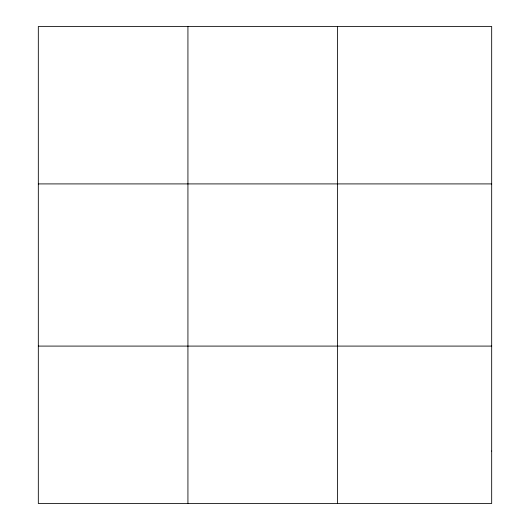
<?xml version="1.0" encoding="UTF-8"?>
<svg xmlns="http://www.w3.org/2000/svg" width="530" height="530" viewBox="0 0 530 530"><rect width="100%" height="100%" fill="white"/><g stroke="black" fill="none" stroke-linecap="round" stroke-linejoin="round"><path stroke-width="0.79" d="M187.931 503.5L187.931 26.5M337.537 503.5L337.537 26.5M38.319 183.91L491.681 183.91M38.319 346.09L491.681 346.09M491.681 451.03L491.681 503.5L38.319 503.5L38.319 26.5L491.681 26.5L491.681 451.03"/></g></svg>
